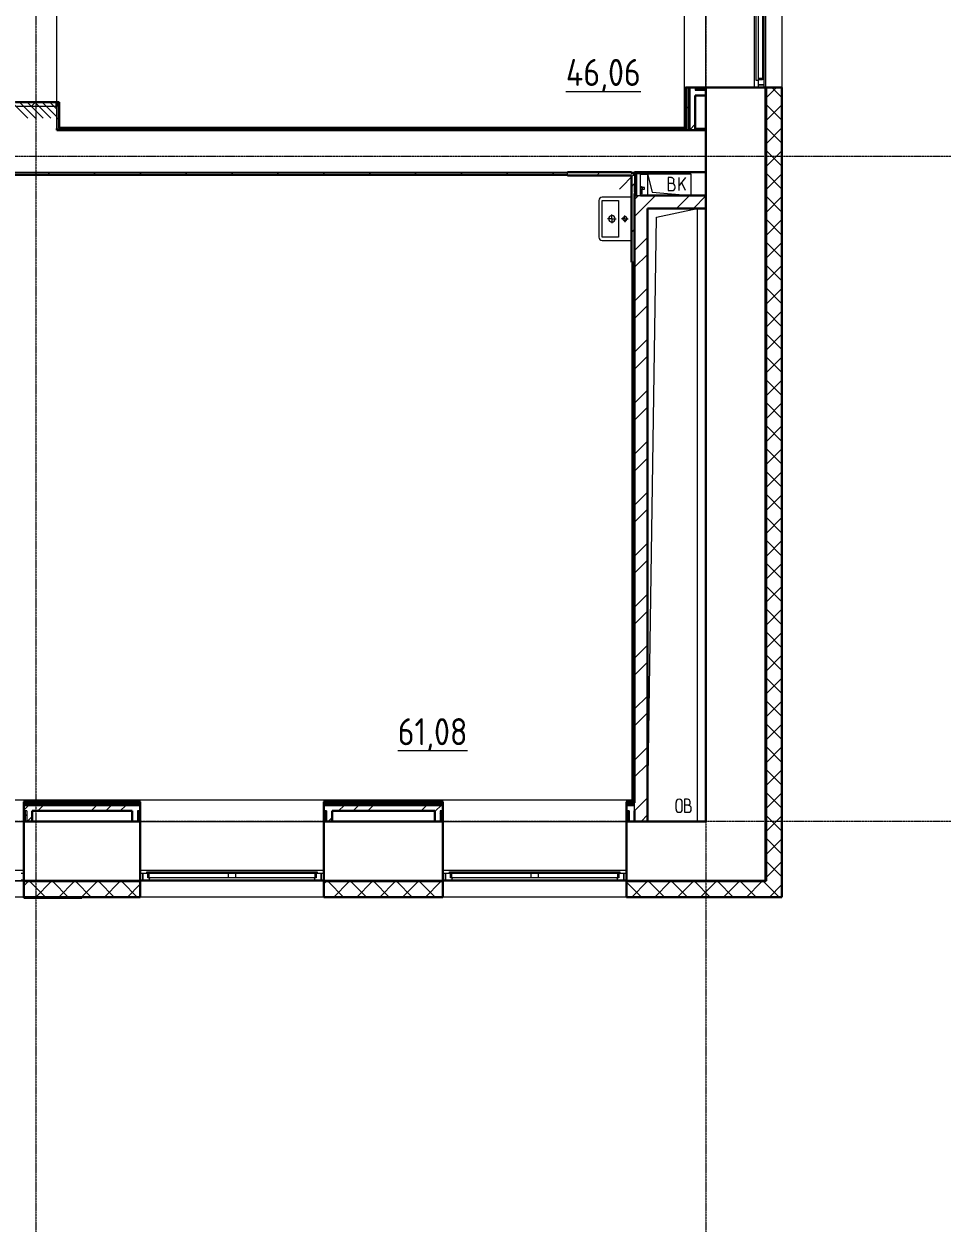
# Model space of a CAD drawing. Header units: millimetres. Extents: x -215207 to 92095, y -30385 to 123050.
# Drawn here: x -145645 to -137068, y -19283 to -8182 of the extents above; entities that cross this region are included whole.
import ezdxf

# ---------------------------------------------------------------- set-up
doc = ezdxf.new("R2010")
doc.units = ezdxf.units.MM
doc.linetypes.add('ADSK_Линия сетки', pattern=[25, 20, -2.5, 0, -2.5])
doc.linetypes.add('ADSK_Штриховая_ш2 п1_5', pattern=[4.5, 3, -1.5])
for name, color, linetype, lineweight in [('_ Окна', 7, 'Continuous', 9), ('Двери', 7, 'Continuous', 9), ('Марки помещений', 7, 'Continuous', 20), ('Оборудование', 7, 'Continuous', 20), ('Ограждение', 7, 'Continuous', 9), ('Окна', 7, 'Continuous', 9), ('Оси', 7, 'Continuous', 9), ('Перекрытие', 7, 'Continuous', 20), ('Стены внутренние', 7, 'Continuous', 20), ('Стены наружные', 7, 'Continuous', 20), ('Стены штриховка', 7, 'Continuous', 9), ('Узлы', 7, 'Continuous', 20)]:
    doc.layers.add(name, color=color, linetype=linetype, lineweight=lineweight)
doc.styles.add('GOST Common_3', font='GOST_Common.ttf', dxfattribs={"width": 0.9, "height": 2.5})

# ---------------------------------------------------------------- blocks, each defined once
blk = doc.blocks.new('1 этаж 21082025')
at = {"lineweight": 18}
for p, q in [((60060, -41010), (60102, -41180)), ((60060, -41010), (60460, -41010)), ((60281, -41044), (60251, -41044)), ((60251, -41044), (60251, -41164)), ((60304, -41078), (60304, -41068)), ((60411, -41044), (60351, -41116)), ((60351, -41164), (60351, -41044)), ((60460, -41010), (60460, -41210)), ((60102, -41180), (60460, -41210)), ((60284, -41098), (60251, -41098)), ((60251, -41164), (60287, -41164)), ((60314, -41138), (60314, -41128)), ((60411, -41164), (60375, -41087)), ((60141, -41410), (60518, -41330)), ((60518, -41330), (60518, -47000)), ((60060, -47000), (60141, -41410)), ((60323, -46887), (60323, -46824)), ((60380, -46887), (60380, -46824)), ((60430, -46795), (60400, -46795)), ((60400, -46795), (60400, -46915)), ((60434, -46849), (60400, -46849)), ((60454, -46829), (60454, -46819)), ((60400, -46915), (60437, -46915)), ((60464, -46889), (60464, -46879))]:
    blk.add_line(p, q, dxfattribs=at)
for centre, radius, start, end in [((60281, -41068), 23.3, 0, 90), ((60284, -41078), 20, 270, 0), ((60284, -41128), 30, 0, 90), ((60287, -41138), 26.7, 270, 0), ((60352, -46824), 28.7, 0, 180), ((60430, -46819), 23.3, 0, 90), ((60434, -46829), 20, 270, 0), ((60434, -46879), 30, 0, 90), ((60352, -46887), 28.7, 180, 0), ((60437, -46889), 26.7, 270, 0)]:
    blk.add_arc(centre, radius, start, end, dxfattribs=at)
at = {"layer": '_ Окна', "lineweight": 18}
for p, q in [((61123, -40139), (61082, -40139)), ((61082, -40147), (61082, -40185)), ((61082, -40185), (61140, -40185)), ((61140, -40126), (61123, -40121)), ((61123, -40127), (61123, -40139)), ((61140, -40185), (61140, -40126)), ((55428, -47482), (55390, -47482)), ((55390, -47482), (55390, -47540)), ((55436, -47523), (55436, -47482)), ((56994, -47482), (56994, -47523)), ((57040, -47482), (57002, -47482)), ((57040, -47540), (57040, -47482)), ((58228, -47482), (58190, -47482)), ((58190, -47482), (58190, -47540)), ((58236, -47523), (58236, -47482)), ((59794, -47482), (59794, -47523)), ((59840, -47482), (59802, -47482)), ((59840, -47540), (59840, -47482)), ((55390, -47540), (55449, -47540)), ((55448, -47523), (55436, -47523)), ((55449, -47540), (55454, -47523)), ((56976, -47523), (56981, -47540)), ((56981, -47540), (57040, -47540)), ((56994, -47523), (56982, -47523)), ((58190, -47540), (58249, -47540)), ((58248, -47523), (58236, -47523)), ((58249, -47540), (58254, -47523)), ((59776, -47523), (59781, -47540)), ((59781, -47540), (59840, -47540)), ((59794, -47523), (59782, -47523))]:
    blk.add_line(p, q, dxfattribs=at)
at = {"layer": '_ Окна'}
for p, q in [((61082, -40185), (61082, -40210)), ((61140, -40185), (61082, -40185)), ((61140, -40210), (61140, -40185)), ((54290, -47482), (54265, -47482)), ((55390, -47482), (55365, -47482)), ((55390, -47540), (55390, -47482)), ((57065, -47482), (57040, -47482)), ((57040, -47482), (57040, -47540)), ((58190, -47482), (58165, -47482)), ((58190, -47540), (58190, -47482)), ((59865, -47482), (59840, -47482)), ((59840, -47482), (59840, -47540)), ((54265, -47540), (54290, -47540)), ((55365, -47540), (55390, -47540)), ((57040, -47540), (57065, -47540)), ((58165, -47540), (58190, -47540)), ((59840, -47540), (59865, -47540))]:
    blk.add_line(p, q, dxfattribs=at)
at = {"layer": 'Двери', "linetype": 'ADSK_Штриховая_ш2 п1_5'}
for p, q in [((54595, -40345), (54205, -40345)), ((54595, -40495), (54595, -40345))]:
    blk.add_line(p, q, dxfattribs=at)
at = {"layer": 'Двери', "linetype": 'Continuous', "lineweight": 18}
for p, q in [((54326, -40495), (54205, -40374)), ((54397, -40495), (54247, -40345)), ((54468, -40495), (54318, -40345)), ((54539, -40495), (54389, -40345)), ((54595, -40481), (54459, -40345)), ((54595, -40410), (54530, -40345))]:
    blk.add_line(p, q, dxfattribs=at)
at = {"layer": 'Оборудование'}
for p, q in [((59940, -41010), (59799, -41151)), ((59940, -41029), (59940, -41191)), ((59945, -41029), (59940, -41029)), ((59947, -41018), (59947, -41202)), ((59947, -41038), (59948, -41038)), ((59948, -41038), (59947, -41038)), ((59958, -41017), (59948, -41017)), ((59958, -41011), (59958, -41209)), ((59995, -41010), (59959, -41010)), ((59995, -41210), (59995, -41010)), ((59940, -41114), (59938, -41114)), ((59938, -41114), (59938, -41118)), ((59938, -41178), (59938, -41118)), ((59938, -41178), (59938, -41182)), ((59938, -41182), (59940, -41182)), ((59948, -41182), (59947, -41182)), ((59948, -41182), (59947, -41182)), ((60011, -41134), (59995, -41134)), ((59995, -41153), (60011, -41153)), ((60010, -41130), (60005, -41130)), ((60005, -41130), (60005, -41139)), ((60005, -41148), (60005, -41194)), ((60010, -41139), (60010, -41130)), ((60010, -41194), (60010, -41148)), ((60011, -41153), (60011, -41134)), ((60013, -41137), (60011, -41135)), ((60011, -41152), (60013, -41150)), ((60030, -41137), (60013, -41137)), ((60013, -41150), (60013, -41137)), ((60013, -41150), (60030, -41150)), ((60030, -41150), (60030, -41137)), ((59940, -41191), (59945, -41191)), ((59948, -41203), (59958, -41203)), ((59959, -41210), (59995, -41210)), ((60005, -41194), (60010, -41194))]:
    blk.add_line(p, q, dxfattribs=at)
for points, knots in [([(59947, -41027), (59947, -41028), (59947, -41028), (59947, -41028), (59947, -41028), (59947, -41028), (59947, -41029), (59946, -41029), (59946, -41029), (59946, -41029), (59946, -41029), (59946, -41029), (59945, -41029)], [-1, -1, -1, -1, -0.833333, -0.75, -0.666667, -0.583333, -0.5, -0.416667, -0.333333, -0.25, -0.166667, 0, 0, 0, 0]), ([(59948, -41017), (59948, -41017), (59948, -41017), (59947, -41017), (59947, -41017), (59947, -41017), (59947, -41017), (59947, -41018), (59947, -41018), (59947, -41018), (59947, -41018)], [-1, -1, -1, -1, -0.833333, -0.666667, -0.541667, -0.416667, -0.333333, -0.25, -0.166667, 0, 0, 0, 0]), ([(59959, -41010), (59959, -41010), (59958, -41010), (59958, -41010), (59958, -41010), (59958, -41010), (59958, -41011), (59958, -41011), (59958, -41011), (59958, -41011)], [-1, -1, -1, -1, -0.833333, -0.666667, -0.5, -0.333333, -0.25, -0.166667, 0, 0, 0, 0]), ([(59945, -41191), (59946, -41191), (59946, -41191), (59946, -41191), (59946, -41191), (59946, -41191), (59947, -41191), (59947, -41192), (59947, -41192), (59947, -41192), (59947, -41192), (59947, -41192), (59947, -41193)], [0, 0, 0, 0, 0.166667, 0.25, 0.333333, 0.416667, 0.5, 0.583333, 0.666667, 0.75, 0.833333, 1, 1, 1, 1]), ([(59947, -41202), (59947, -41202), (59947, -41202), (59947, -41202), (59947, -41203), (59947, -41203), (59947, -41203), (59947, -41203), (59948, -41203), (59948, -41203), (59948, -41203)], [0, 0, 0, 0, 0.166667, 0.25, 0.333333, 0.416667, 0.541667, 0.666667, 0.833333, 1, 1, 1, 1]), ([(59958, -41209), (59958, -41209), (59958, -41209), (59958, -41209), (59958, -41210), (59958, -41210), (59958, -41210), (59958, -41210), (59959, -41210), (59959, -41210)], [0, 0, 0, 0, 0.166667, 0.25, 0.333333, 0.5, 0.666667, 0.833333, 1, 1, 1, 1])]:
    blk.add_open_spline(points, degree=3, knots=knots, dxfattribs=at)
at = {"layer": 'Ограждение'}
for p, q in [((60400, -40585), (60400, -32890)), ((60400, -40210), (60400, -38510)), ((60600, -40210), (60600, -38510)), ((61050, -40210), (61050, -38510)), ((60415, -40210), (60400, -40210)), ((54615, -40355), (54620, -40355)), ((54620, -40580), (54620, -40355)), ((54620, -40580), (54615, -40585)), ((60400, -40580), (54620, -40580)), ((60600, -40590), (60500, -40590)), ((51715, -41020), (59320, -41020)), ((59915, -41825), (59915, -46800)), ((49715, -46800), (59920, -46800)), ((52590, -46800), (54290, -46800)), ((54290, -46800), (54290, -46818)), ((55365, -46818), (55365, -46800)), ((55365, -46800), (57065, -46800)), ((57065, -46800), (57065, -46818)), ((58165, -46818), (58165, -46800)), ((58165, -46800), (59865, -46800)), ((59865, -46800), (59865, -46818)), ((52590, -47000), (54290, -47000)), ((55365, -47000), (57065, -47000)), ((58165, -47000), (59865, -47000)), ((52590, -47450), (54290, -47450)), ((55365, -47450), (57065, -47450)), ((58165, -47450), (59865, -47450))]:
    blk.add_line(p, q, dxfattribs=at)
at = {"layer": 'Окна'}
for p, q in [((61140, -40126), (61140, -38594)), ((61065, -40147), (61065, -39375)), ((61082, -39375), (61082, -40147)), ((61123, -39395), (61123, -40127)), ((61082, -40147), (61065, -40147)), ((61123, -40127), (61082, -40127)), ((55428, -47465), (56200, -47465)), ((55428, -47482), (55428, -47465)), ((56200, -47482), (55428, -47482)), ((55448, -47523), (55448, -47482)), ((56180, -47482), (56180, -47523)), ((56200, -47465), (56230, -47465)), ((56200, -47465), (56200, -47482)), ((56230, -47482), (56200, -47482)), ((56230, -47465), (57002, -47465)), ((56230, -47482), (56230, -47465)), ((57002, -47482), (56230, -47482)), ((56250, -47523), (56250, -47482)), ((56982, -47482), (56982, -47523)), ((57002, -47465), (57002, -47482)), ((58228, -47465), (59000, -47465)), ((58228, -47482), (58228, -47465)), ((59000, -47482), (58228, -47482)), ((58248, -47523), (58248, -47482)), ((58980, -47482), (58980, -47523)), ((59000, -47465), (59030, -47465)), ((59000, -47465), (59000, -47482)), ((59030, -47482), (59000, -47482)), ((59030, -47465), (59802, -47465)), ((59030, -47482), (59030, -47465)), ((59802, -47482), (59030, -47482)), ((59050, -47523), (59050, -47482)), ((59782, -47482), (59782, -47523)), ((59802, -47465), (59802, -47482)), ((56180, -47523), (55448, -47523)), ((55449, -47540), (56981, -47540)), ((56250, -47523), (56180, -47523)), ((56982, -47523), (56250, -47523)), ((58980, -47523), (58248, -47523)), ((58249, -47540), (59781, -47540)), ((59050, -47523), (58980, -47523)), ((59782, -47523), (59050, -47523))]:
    blk.add_line(p, q, dxfattribs=at)
at = {"layer": 'Оси', "linetype": 'ADSK_Линия сетки'}
for p, q in [((54400, -29900), (54400, -60626)), ((60600, -29900), (60600, -60626)), ((62867, -40850), (-14072, -40850)), ((62867, -47000), (-14072, -47000))]:
    blk.add_line(p, q, dxfattribs=at)
at = {"layer": 'Перекрытие', "color": 49, "true_color": 0x464646}
for p, q in [((60060, -41010), (60460, -41010)), ((60460, -41010), (60460, -41210))]:
    blk.add_line(p, q, dxfattribs=at)
at = {"layer": 'Стены внутренние'}
for p, q in [((61150, -38510), (61150, -40210)), ((61302, -38510), (61302, -40210)), ((54595, -40345), (54595, -38845)), ((54590, -40385), (54210, -40385)), ((54595, -40590), (54595, -40385)), ((53785, -40995), (59320, -40995)), ((59910, -40995), (59940, -40995)), ((54290, -47550), (52590, -47550)), ((57065, -47550), (55365, -47550)), ((59865, -47550), (58165, -47550)), ((54290, -47702), (52590, -47702)), ((57065, -47702), (55365, -47702)), ((59865, -47702), (58165, -47702))]:
    blk.add_line(p, q, dxfattribs=at)
at = {"layer": 'Стены внутренние', "lineweight": 30}
for p, q in [((61150, -40210), (60600, -40210)), ((60600, -40285), (60600, -41210)), ((61150, -47550), (61150, -40210)), ((61302, -40210), (61160, -40210)), ((61302, -47702), (61302, -40210)), ((54595, -40385), (54590, -40385)), ((54595, -40605), (54595, -40590)), ((60600, -40605), (60500, -40605)), ((59320, -40995), (59910, -40995)), ((60060, -40995), (60600, -40995)), ((60600, -41330), (60600, -47000)), ((54290, -47000), (54290, -47550)), ((55290, -47000), (54365, -47000)), ((55365, -47550), (55365, -47000)), ((57065, -47000), (57065, -47550)), ((58090, -47000), (57140, -47000)), ((58165, -47550), (58165, -47000)), ((59865, -47000), (59865, -47550)), ((60600, -47000), (60060, -47000)), ((54290, -47550), (55365, -47550)), ((54290, -47560), (54290, -47702)), ((55365, -47702), (55365, -47560)), ((57065, -47550), (58165, -47550)), ((57065, -47560), (57065, -47702)), ((58165, -47702), (58165, -47560)), ((59865, -47550), (61150, -47550)), ((59865, -47560), (59865, -47702)), ((54290, -47702), (55365, -47702)), ((57065, -47702), (58165, -47702)), ((59865, -47702), (61302, -47702))]:
    blk.add_line(p, q, dxfattribs=at)
at = {"layer": 'Стены внутренние', "linetype": 'Continuous', "lineweight": 9}
for p, q in [((61160, -40302), (61250, -40212)), ((61300, -40299), (61211, -40210)), ((61302, -40272), (61300, -40269)), ((61300, -40511), (61160, -40371)), ((61160, -40514), (61300, -40374)), ((61300, -40375), (61302, -40375)), ((61300, -40723), (61160, -40583)), ((61160, -40727), (61300, -40587)), ((61300, -40679), (61302, -40679)), ((61300, -40935), (61160, -40795)), ((61160, -40939), (61300, -40799)), ((61300, -41147), (61160, -41007)), ((61160, -41151), (61300, -41011)), ((61300, -41086), (61302, -41086)), ((61300, -41360), (61160, -41220)), ((61160, -41363), (61300, -41223)), ((61300, -41572), (61160, -41432)), ((61160, -41575), (61300, -41435)), ((61300, -41492), (61302, -41492)), ((61300, -41784), (61160, -41644)), ((61160, -41787), (61300, -41647)), ((61300, -41797), (61302, -41797)), ((61300, -41996), (61160, -41856)), ((61160, -41999), (61300, -41859)), ((61302, -41886), (61300, -41889)), ((61302, -41898), (61300, -41895)), ((61300, -42208), (61160, -42068)), ((61160, -42212), (61300, -42072)), ((61300, -42420), (61160, -42280)), ((61160, -42424), (61300, -42284)), ((61300, -42203), (61302, -42203)), ((61300, -42632), (61160, -42492)), ((61160, -42636), (61300, -42496)), ((61300, -42610), (61302, -42610)), ((61300, -42845), (61160, -42705)), ((61160, -42848), (61300, -42708)), ((61300, -43057), (61160, -42917)), ((61160, -43060), (61300, -42920)), ((61300, -42915), (61302, -42915)), ((61300, -43269), (61160, -43129)), ((61160, -43272), (61300, -43132)), ((61300, -43481), (61160, -43341)), ((61160, -43484), (61300, -43344)), ((61300, -43321), (61302, -43321)), ((61300, -43693), (61160, -43553)), ((61160, -43696), (61300, -43556)), ((61300, -43727), (61302, -43727)), ((61300, -43905), (61160, -43765)), ((61160, -43909), (61300, -43769)), ((61300, -44117), (61160, -43977)), ((61160, -44121), (61300, -43981)), ((61300, -44032), (61302, -44032)), ((61300, -44329), (61160, -44189)), ((61160, -44333), (61300, -44193)), ((61300, -44542), (61160, -44402)), ((61160, -44545), (61300, -44405)), ((61300, -44439), (61302, -44439)), ((61300, -44754), (61160, -44614)), ((61160, -44757), (61300, -44617)), ((61300, -44966), (61160, -44826)), ((61160, -44969), (61300, -44829)), ((61300, -44845), (61302, -44845)), ((61302, -44934), (61300, -44937)), ((61302, -44946), (61300, -44943)), ((61300, -45178), (61160, -45038)), ((61160, -45181), (61300, -45041)), ((61300, -45150), (61302, -45150)), ((61300, -45390), (61160, -45250)), ((61160, -45394), (61300, -45254)), ((61300, -45602), (61160, -45462)), ((61160, -45606), (61300, -45466)), ((61302, -45543), (61300, -45547)), ((61302, -45556), (61300, -45552)), ((61300, -45556), (61302, -45556)), ((61300, -45814), (61160, -45674)), ((61160, -45818), (61300, -45678)), ((61300, -46027), (61160, -45887)), ((61160, -46030), (61300, -45890)), ((61300, -45963), (61302, -45963)), ((61300, -46239), (61160, -46099)), ((61160, -46242), (61300, -46102)), ((61300, -46267), (61302, -46267)), ((61300, -46451), (61160, -46311)), ((61160, -46454), (61300, -46314)), ((61302, -46356), (61300, -46360)), ((61300, -46663), (61160, -46523)), ((61160, -46666), (61300, -46526)), ((61300, -46875), (61160, -46735)), ((61300, -46674), (61302, -46674)), ((61160, -46878), (61300, -46738)), ((61300, -47087), (61160, -46947)), ((61160, -47091), (61300, -46951)), ((61300, -47299), (61160, -47159)), ((61160, -47303), (61300, -47163)), ((61300, -47080), (61302, -47080)), ((61300, -47511), (61160, -47371)), ((61160, -47515), (61300, -47375)), ((61300, -47385), (61302, -47385)), ((54290, -47597), (54327, -47560)), ((54488, -47700), (54348, -47560)), ((54399, -47700), (54539, -47560)), ((54700, -47700), (54560, -47560)), ((54611, -47700), (54751, -47560)), ((54912, -47700), (54772, -47560)), ((54823, -47700), (54963, -47560)), ((55125, -47700), (54985, -47560)), ((55035, -47700), (55175, -47560)), ((55337, -47700), (55197, -47560)), ((55247, -47700), (55365, -47582)), ((57065, -47579), (57084, -47560)), ((57246, -47700), (57106, -47560)), ((57156, -47700), (57296, -47560)), ((57458, -47700), (57318, -47560)), ((57369, -47700), (57509, -47560)), ((57670, -47700), (57530, -47560)), ((57581, -47700), (57721, -47560)), ((57882, -47700), (57742, -47560)), ((57793, -47700), (57933, -47560)), ((58094, -47700), (57954, -47560)), ((58005, -47700), (58145, -47560)), ((60004, -47700), (59865, -47561)), ((59914, -47700), (60054, -47560)), ((60216, -47700), (60076, -47560)), ((60126, -47700), (60266, -47560)), ((60428, -47700), (60288, -47560)), ((60338, -47700), (60478, -47560)), ((60640, -47700), (60500, -47560)), ((60551, -47700), (60691, -47560)), ((60852, -47700), (60712, -47560)), ((60763, -47700), (60903, -47560)), ((61064, -47700), (60924, -47560)), ((60975, -47700), (61115, -47560)), ((61276, -47700), (61136, -47560)), ((61187, -47700), (61300, -47587)), ((54308, -47701), (54307, -47702)), ((54329, -47702), (54328, -47700)), ((54916, -47702), (54914, -47700)), ((57124, -47700), (57123, -47702)), ((57945, -47700), (57944, -47702)), ((58163, -47690), (58165, -47690)), ((59940, -47700), (59938, -47702)), ((60195, -47702), (60194, -47700)), ((60761, -47700), (60760, -47702)), ((60781, -47702), (60780, -47700)), ((60995, -47700), (60994, -47702))]:
    blk.add_line(p, q, dxfattribs=at)
at = {"layer": 'Стены наружные', "lineweight": 30}
for p, q in [((60600, -40210), (60415, -40210)), ((60415, -40210), (60415, -40585)), ((60500, -40605), (60500, -40285)), ((60500, -40285), (60600, -40285)), ((60600, -40285), (60600, -40210)), ((61160, -40210), (61150, -40210)), ((54590, -40345), (54210, -40345)), ((54590, -40385), (54590, -40345)), ((54595, -40345), (54595, -40385)), ((54615, -40345), (54595, -40345)), ((54615, -40585), (54615, -40345)), ((54595, -40605), (60500, -40605)), ((60420, -40590), (54610, -40590)), ((60415, -40585), (54615, -40585)), ((60420, -40585), (60420, -40590)), ((51705, -41015), (59320, -41015)), ((59320, -41015), (59320, -41025)), ((59320, -41025), (59910, -41025)), ((59910, -41025), (59910, -41825)), ((60060, -40995), (59940, -40995)), ((59940, -41029), (59940, -40995)), ((59940, -41010), (59958, -41010)), ((59995, -41010), (60060, -41010)), ((60060, -41010), (60060, -40995)), ((59940, -46828), (59940, -41191)), ((59958, -41210), (59940, -41210)), ((60600, -41210), (59995, -41210)), ((60600, -41330), (60600, -41210)), ((60060, -47000), (60060, -41330)), ((60060, -41330), (60600, -41330)), ((59910, -41825), (59920, -41825)), ((59920, -41825), (59920, -46818)), ((59925, -41825), (59925, -46823)), ((54290, -46818), (54290, -47000)), ((55365, -46818), (54290, -46818)), ((55365, -47000), (55365, -46818)), ((57065, -46818), (57065, -47000)), ((58165, -46818), (57065, -46818)), ((58165, -47000), (58165, -46818)), ((59865, -46818), (59865, -47000)), ((59920, -46818), (59865, -46818)), ((59925, -46823), (59920, -46823)), ((54365, -46903), (55290, -46903)), ((54365, -47000), (54365, -46903)), ((55290, -46903), (55290, -47000)), ((57140, -46903), (58090, -46903)), ((57140, -47000), (57140, -46903)), ((58090, -46903), (58090, -47000)), ((59940, -46903), (59940, -47000)), ((54290, -47000), (54365, -47000)), ((55290, -47000), (55365, -47000)), ((57065, -47000), (57140, -47000)), ((58090, -47000), (58165, -47000)), ((59865, -47000), (60060, -47000)), ((55365, -47550), (54290, -47550)), ((54290, -47550), (54290, -47560)), ((55365, -47560), (55365, -47550)), ((58165, -47550), (57065, -47550)), ((57065, -47550), (57065, -47560)), ((58165, -47560), (58165, -47550)), ((61150, -47550), (59865, -47550)), ((59865, -47550), (59865, -47560)), ((54825, -47702), (54290, -47702)), ((54290, -47702), (54290, -47707)), ((54290, -47707), (54825, -47707)), ((54825, -47707), (54825, -47702))]:
    blk.add_line(p, q, dxfattribs=at)
at = {"layer": 'Стены наружные', "linetype": 'Continuous', "lineweight": 9}
for p, q in [((60415, -40270), (60420, -40265)), ((60591, -40235), (60600, -40226)), ((61160, -40260), (61150, -40260)), ((54357, -40385), (54397, -40345)), ((54610, -40347), (54612, -40345)), ((60415, -40340), (60420, -40335)), ((60415, -40411), (60420, -40406)), ((60425, -40401), (60438, -40388)), ((60438, -40388), (60450, -40376)), ((61160, -40360), (61150, -40360)), ((54595, -40503), (54610, -40488)), ((54610, -40418), (54615, -40413)), ((54610, -40488), (54615, -40483)), ((60415, -40482), (60420, -40477)), ((61160, -40460), (61150, -40460)), ((54610, -40559), (54615, -40554)), ((54650, -40590), (54655, -40585)), ((54721, -40590), (54726, -40585)), ((54791, -40590), (54796, -40585)), ((54862, -40590), (54867, -40585)), ((54918, -40605), (54933, -40590)), ((54933, -40590), (54938, -40585)), ((55003, -40590), (55008, -40585)), ((55074, -40590), (55079, -40585)), ((55145, -40590), (55150, -40585)), ((55215, -40590), (55220, -40585)), ((55286, -40590), (55291, -40585)), ((55342, -40605), (55357, -40590)), ((55357, -40590), (55362, -40585)), ((55428, -40590), (55433, -40585)), ((55498, -40590), (55503, -40585)), ((55569, -40590), (55574, -40585)), ((55640, -40590), (55645, -40585)), ((55710, -40590), (55715, -40585)), ((55766, -40605), (55781, -40590)), ((55781, -40590), (55786, -40585)), ((55852, -40590), (55857, -40585)), ((55923, -40590), (55928, -40585)), ((55993, -40590), (55998, -40585)), ((56064, -40590), (56069, -40585)), ((56135, -40590), (56140, -40585)), ((56190, -40605), (56205, -40590)), ((56205, -40590), (56210, -40585)), ((56276, -40590), (56281, -40585)), ((56347, -40590), (56352, -40585)), ((56418, -40590), (56423, -40585)), ((56488, -40590), (56493, -40585)), ((56559, -40590), (56564, -40585)), ((56615, -40605), (56630, -40590)), ((56630, -40590), (56635, -40585)), ((56700, -40590), (56705, -40585)), ((56771, -40590), (56776, -40585)), ((56842, -40590), (56847, -40585)), ((56913, -40590), (56918, -40585)), ((56983, -40590), (56988, -40585)), ((57039, -40605), (57054, -40590)), ((57054, -40590), (57059, -40585)), ((57125, -40590), (57130, -40585)), ((57195, -40590), (57200, -40585)), ((57266, -40590), (57271, -40585)), ((57337, -40590), (57342, -40585)), ((57408, -40590), (57413, -40585)), ((57463, -40605), (57478, -40590)), ((57478, -40590), (57483, -40585)), ((57549, -40590), (57554, -40585)), ((57620, -40590), (57625, -40585)), ((57690, -40590), (57695, -40585)), ((57761, -40590), (57766, -40585)), ((57832, -40590), (57837, -40585)), ((57888, -40605), (57903, -40590)), ((57903, -40590), (57908, -40585)), ((57973, -40590), (57978, -40585)), ((58044, -40590), (58049, -40585)), ((58115, -40590), (58120, -40585)), ((58185, -40590), (58190, -40585)), ((58256, -40590), (58261, -40585)), ((58312, -40605), (58327, -40590)), ((58327, -40590), (58332, -40585)), ((58397, -40590), (58402, -40585)), ((58468, -40590), (58473, -40585)), ((58539, -40590), (58544, -40585)), ((58610, -40590), (58615, -40585)), ((58680, -40590), (58685, -40585)), ((58736, -40605), (58751, -40590)), ((58751, -40590), (58756, -40585)), ((58822, -40590), (58827, -40585)), ((58892, -40590), (58897, -40585)), ((58963, -40590), (58968, -40585)), ((59034, -40590), (59039, -40585)), ((59105, -40590), (59110, -40585)), ((59160, -40605), (59175, -40590)), ((59175, -40590), (59180, -40585)), ((59246, -40590), (59251, -40585)), ((59317, -40590), (59322, -40585)), ((59387, -40590), (59392, -40585)), ((59458, -40590), (59463, -40585)), ((59529, -40590), (59534, -40585)), ((59585, -40605), (59600, -40590)), ((59600, -40590), (59605, -40585)), ((59670, -40590), (59675, -40585)), ((59741, -40590), (59746, -40585)), ((59812, -40590), (59817, -40585)), ((59882, -40590), (59887, -40585)), ((59953, -40590), (59958, -40585)), ((60009, -40605), (60024, -40590)), ((60024, -40590), (60029, -40585)), ((60095, -40590), (60100, -40585)), ((60165, -40590), (60170, -40585)), ((60236, -40590), (60241, -40585)), ((60307, -40590), (60312, -40585)), ((60377, -40590), (60382, -40585)), ((60415, -40552), (60420, -40547)), ((60433, -40605), (60438, -40601)), ((60438, -40601), (60450, -40588)), ((60450, -40601), (60500, -40551)), ((61160, -40560), (61150, -40560)), ((61160, -40660), (61150, -40660)), ((61160, -40760), (61150, -40760)), ((61160, -40860), (61150, -40860)), ((61160, -40960), (61150, -40960)), ((54296, -41015), (54301, -41010)), ((54366, -41015), (54371, -41010)), ((54437, -41015), (54442, -41010)), ((54508, -41015), (54513, -41010)), ((54513, -41010), (54528, -40995)), ((54578, -41015), (54583, -41010)), ((54649, -41015), (54654, -41010)), ((54720, -41015), (54725, -41010)), ((54790, -41015), (54795, -41010)), ((54861, -41015), (54866, -41010)), ((54932, -41015), (54937, -41010)), ((54937, -41010), (54952, -40995)), ((55003, -41015), (55008, -41010)), ((55073, -41015), (55078, -41010)), ((55144, -41015), (55149, -41010)), ((55215, -41015), (55220, -41010)), ((55285, -41015), (55290, -41010)), ((55356, -41015), (55361, -41010)), ((55361, -41010), (55376, -40995)), ((55427, -41015), (55432, -41010)), ((55498, -41015), (55503, -41010)), ((55568, -41015), (55573, -41010)), ((55639, -41015), (55644, -41010)), ((55710, -41015), (55715, -41010)), ((55780, -41015), (55785, -41010)), ((55785, -41010), (55800, -40995)), ((55851, -41015), (55856, -41010)), ((55922, -41015), (55927, -41010)), ((55993, -41015), (55998, -41010)), ((56063, -41015), (56068, -41010)), ((56134, -41015), (56139, -41010)), ((56205, -41015), (56210, -41010)), ((56210, -41010), (56225, -40995)), ((56275, -41015), (56280, -41010)), ((56346, -41015), (56351, -41010)), ((56417, -41015), (56422, -41010)), ((56488, -41015), (56493, -41010)), ((56558, -41015), (56563, -41010)), ((56629, -41015), (56634, -41010)), ((56634, -41010), (56649, -40995)), ((56700, -41015), (56705, -41010)), ((56770, -41015), (56775, -41010)), ((56841, -41015), (56846, -41010)), ((56912, -41015), (56917, -41010)), ((56983, -41015), (56988, -41010)), ((57053, -41015), (57058, -41010)), ((57058, -41010), (57073, -40995)), ((57124, -41015), (57129, -41010)), ((57195, -41015), (57200, -41010)), ((57265, -41015), (57270, -41010)), ((57336, -41015), (57341, -41010)), ((57407, -41015), (57412, -41010)), ((57478, -41015), (57483, -41010)), ((57483, -41010), (57498, -40995)), ((57548, -41015), (57553, -41010)), ((57619, -41015), (57624, -41010)), ((57690, -41015), (57695, -41010)), ((57760, -41015), (57765, -41010)), ((57831, -41015), (57836, -41010)), ((57902, -41015), (57907, -41010)), ((57907, -41010), (57922, -40995)), ((57972, -41015), (57977, -41010)), ((58043, -41015), (58048, -41010)), ((58114, -41015), (58119, -41010)), ((58185, -41015), (58190, -41010)), ((58255, -41015), (58260, -41010)), ((58326, -41015), (58331, -41010)), ((58331, -41010), (58346, -40995)), ((58397, -41015), (58402, -41010)), ((58467, -41015), (58472, -41010)), ((58538, -41015), (58543, -41010)), ((58609, -41015), (58614, -41010)), ((58680, -41015), (58685, -41010)), ((58750, -41015), (58755, -41010)), ((58755, -41010), (58770, -40995)), ((58821, -41015), (58826, -41010)), ((58892, -41015), (58897, -41010)), ((58962, -41015), (58967, -41010)), ((59033, -41015), (59038, -41010)), ((59104, -41015), (59109, -41010)), ((59175, -41015), (59180, -41010)), ((59180, -41010), (59195, -40995)), ((59245, -41015), (59250, -41010)), ((59316, -41015), (59320, -41011)), ((59589, -41025), (59619, -40995)), ((61160, -41060), (61150, -41060)), ((59910, -41128), (59940, -41098)), ((61160, -41160), (61150, -41160)), ((59940, -41246), (59976, -41210)), ((59940, -41403), (60060, -41283)), ((60060, -41283), (60133, -41210)), ((60327, -41330), (60447, -41210)), ((60484, -41330), (60600, -41214)), ((61160, -41260), (61150, -41260)), ((61160, -41360), (61150, -41360)), ((61160, -41460), (61150, -41460)), ((59910, -41552), (59940, -41522)), ((59940, -41717), (60060, -41597)), ((61160, -41560), (61150, -41560)), ((61160, -41660), (61150, -41660)), ((59920, -41825), (59920, -41825)), ((59936, -46823), (59936, -41825)), ((59940, -41874), (60060, -41754)), ((61160, -41760), (61150, -41760)), ((59920, -41896), (59925, -41891)), ((59920, -41967), (59925, -41962)), ((61160, -41860), (61150, -41860)), ((61160, -41960), (61150, -41960)), ((59920, -42037), (59925, -42032)), ((59940, -42188), (60060, -42068)), ((61160, -42060), (61150, -42060)), ((59920, -42108), (59925, -42103)), ((59920, -42179), (59925, -42174)), ((61160, -42160), (61150, -42160)), ((59920, -42249), (59925, -42244)), ((59940, -42346), (60060, -42226)), ((61160, -42260), (61150, -42260)), ((59920, -42320), (59925, -42315)), ((59920, -42391), (59925, -42386)), ((61160, -42360), (61150, -42360)), ((59920, -42462), (59925, -42457)), ((61160, -42460), (61150, -42460)), ((59920, -42532), (59925, -42527)), ((59920, -42603), (59925, -42598)), ((59940, -42660), (60060, -42540)), ((61160, -42560), (61150, -42560)), ((59920, -42674), (59925, -42669)), ((59920, -42744), (59925, -42739)), ((59940, -42817), (60060, -42697)), ((61160, -42660), (61150, -42660)), ((59920, -42815), (59925, -42810)), ((61160, -42760), (61150, -42760)), ((59920, -42886), (59925, -42881)), ((59920, -42957), (59925, -42952)), ((61160, -42860), (61150, -42860)), ((61160, -42960), (61150, -42960)), ((59920, -43027), (59925, -43022)), ((59940, -43131), (60060, -43011)), ((61160, -43060), (61150, -43060)), ((59920, -43098), (59925, -43093)), ((59920, -43169), (59925, -43164)), ((59940, -43289), (60060, -43169)), ((61160, -43160), (61150, -43160)), ((59920, -43239), (59925, -43234)), ((61160, -43260), (61150, -43260)), ((59920, -43310), (59925, -43305)), ((59920, -43381), (59925, -43376)), ((61160, -43360), (61150, -43360)), ((59920, -43452), (59925, -43447)), ((59920, -43522), (59925, -43517)), ((59940, -43603), (60060, -43483)), ((61160, -43460), (61150, -43460)), ((59920, -43593), (59925, -43588)), ((61160, -43560), (61150, -43560)), ((59920, -43664), (59925, -43659)), ((59920, -43734), (59925, -43729)), ((59940, -43760), (60060, -43640)), ((61160, -43660), (61150, -43660)), ((59920, -43805), (59925, -43800)), ((61160, -43760), (61150, -43760)), ((59920, -43876), (59925, -43871)), ((59920, -43947), (59925, -43942)), ((59940, -44074), (60060, -43954)), ((61160, -43860), (61150, -43860)), ((61160, -43960), (61150, -43960)), ((59920, -44017), (59925, -44012)), ((61160, -44060), (61150, -44060)), ((59920, -44088), (59925, -44083)), ((59920, -44159), (59925, -44154)), ((59940, -44231), (60060, -44111)), ((61160, -44160), (61150, -44160)), ((59920, -44229), (59925, -44224)), ((59920, -44300), (59925, -44295)), ((61160, -44260), (61150, -44260)), ((59920, -44371), (59925, -44366)), ((61160, -44360), (61150, -44360)), ((59920, -44441), (59925, -44436)), ((59920, -44512), (59925, -44507)), ((59940, -44546), (60060, -44426)), ((61160, -44460), (61150, -44460)), ((59920, -44583), (59925, -44578)), ((59940, -44703), (60060, -44583)), ((61160, -44560), (61150, -44560)), ((59920, -44654), (59925, -44649)), ((59920, -44724), (59925, -44719)), ((61160, -44660), (61150, -44660)), ((59920, -44795), (59925, -44790)), ((61160, -44760), (61150, -44760)), ((59920, -44866), (59925, -44861)), ((59920, -44936), (59925, -44931)), ((59940, -45017), (60060, -44897)), ((61160, -44860), (61150, -44860)), ((61160, -44960), (61150, -44960)), ((59920, -45007), (59925, -45002)), ((59940, -45174), (60060, -45054)), ((61160, -45060), (61150, -45060)), ((59920, -45078), (59925, -45073)), ((59920, -45149), (59925, -45144)), ((61160, -45160), (61150, -45160)), ((59920, -45219), (59925, -45214)), ((59920, -45290), (59925, -45285)), ((61160, -45260), (61150, -45260)), ((59920, -45361), (59925, -45356)), ((59940, -45489), (60060, -45369)), ((61160, -45360), (61150, -45360)), ((59920, -45431), (59925, -45426)), ((59920, -45502), (59925, -45497)), ((61160, -45460), (61150, -45460)), ((59920, -45573), (59925, -45568)), ((59940, -45646), (60060, -45526)), ((61160, -45560), (61150, -45560)), ((59920, -45644), (59925, -45639)), ((59920, -45714), (59925, -45709)), ((61160, -45660), (61150, -45660)), ((59920, -45785), (59925, -45780)), ((59940, -45960), (60060, -45840)), ((61160, -45760), (61150, -45760)), ((59920, -45856), (59925, -45851)), ((59920, -45926), (59925, -45921)), ((61160, -45860), (61150, -45860)), ((61160, -45960), (61150, -45960)), ((59920, -45997), (59925, -45992)), ((59920, -46068), (59925, -46063)), ((59940, -46117), (60060, -45997)), ((61160, -46060), (61150, -46060)), ((59920, -46139), (59925, -46134)), ((61160, -46160), (61150, -46160)), ((59920, -46209), (59925, -46204)), ((59920, -46280), (59925, -46275)), ((61160, -46260), (61150, -46260)), ((59920, -46351), (59925, -46346)), ((59940, -46432), (60060, -46312)), ((61160, -46360), (61150, -46360)), ((59920, -46421), (59925, -46416)), ((59920, -46492), (59925, -46487)), ((59940, -46589), (60060, -46469)), ((61160, -46460), (61150, -46460)), ((59920, -46563), (59925, -46558)), ((61160, -46560), (61150, -46560)), ((59920, -46634), (59925, -46629)), ((59920, -46704), (59925, -46699)), ((61160, -46660), (61150, -46660)), ((54290, -46819), (54291, -46818)), ((54356, -46823), (54361, -46818)), ((54397, -46853), (54410, -46841)), ((54410, -46841), (54422, -46828)), ((54427, -46823), (54432, -46818)), ((54498, -46823), (54503, -46818)), ((54569, -46823), (54574, -46818)), ((54609, -46853), (54622, -46841)), ((54622, -46841), (54634, -46828)), ((54634, -46828), (54639, -46823)), ((54639, -46823), (54644, -46818)), ((54710, -46823), (54715, -46818)), ((54781, -46823), (54786, -46818)), ((54821, -46853), (54834, -46841)), ((54834, -46841), (54846, -46828)), ((54851, -46823), (54856, -46818)), ((54922, -46823), (54927, -46818)), ((54993, -46823), (54998, -46818)), ((55034, -46853), (55046, -46841)), ((55046, -46841), (55059, -46828)), ((55059, -46828), (55064, -46823)), ((55064, -46823), (55069, -46818)), ((55134, -46823), (55139, -46818)), ((55205, -46823), (55210, -46818)), ((55246, -46853), (55258, -46841)), ((55258, -46841), (55271, -46828)), ((55276, -46823), (55281, -46818)), ((55346, -46823), (55351, -46818)), ((57114, -46823), (57119, -46818)), ((57155, -46853), (57167, -46841)), ((57167, -46841), (57180, -46828)), ((57180, -46828), (57185, -46823)), ((57185, -46823), (57190, -46818)), ((57256, -46823), (57261, -46818)), ((57326, -46823), (57331, -46818)), ((57367, -46853), (57379, -46841)), ((57379, -46841), (57392, -46828)), ((57397, -46823), (57402, -46818)), ((57468, -46823), (57473, -46818)), ((57538, -46823), (57543, -46818)), ((57579, -46853), (57592, -46841)), ((57592, -46841), (57604, -46828)), ((57604, -46828), (57609, -46823)), ((57609, -46823), (57614, -46818)), ((57680, -46823), (57685, -46818)), ((57751, -46823), (57756, -46818)), ((57791, -46853), (57804, -46841)), ((57804, -46841), (57816, -46828)), ((57821, -46823), (57826, -46818)), ((57892, -46823), (57897, -46818)), ((57963, -46823), (57968, -46818)), ((58003, -46853), (58016, -46841)), ((58016, -46841), (58028, -46828)), ((58028, -46828), (58033, -46823)), ((58033, -46823), (58038, -46818)), ((58104, -46823), (58109, -46818)), ((59872, -46823), (59877, -46818)), ((59913, -46853), (59925, -46841)), ((59920, -46775), (59925, -46770)), ((59925, -46841), (59938, -46828)), ((59940, -46903), (60060, -46783)), ((61160, -46760), (61150, -46760)), ((54290, -46896), (54332, -46853)), ((54290, -46960), (54302, -46948)), ((54302, -46948), (54315, -46935)), ((54320, -47000), (54365, -46955)), ((54417, -46903), (54467, -46853)), ((54911, -46903), (54961, -46853)), ((55046, -46903), (55096, -46853)), ((55181, -46903), (55231, -46853)), ((55340, -46971), (55353, -46958)), ((55353, -46958), (55365, -46946)), ((57065, -46943), (57078, -46930)), ((57078, -46930), (57090, -46918)), ((57201, -46903), (57251, -46853)), ((57336, -46903), (57386, -46853)), ((57471, -46903), (57521, -46853)), ((57964, -46903), (58014, -46853)), ((58090, -46912), (58099, -46903)), ((58099, -46903), (58149, -46853)), ((58140, -46929), (58153, -46916)), ((58153, -46916), (58165, -46904)), ((60000, -47000), (60060, -46940)), ((61160, -46860), (61150, -46860)), ((57104, -47000), (57140, -46964)), ((58137, -47000), (58140, -46997)), ((61160, -46960), (61150, -46960)), ((61160, -47060), (61150, -47060)), ((61160, -47160), (61150, -47160)), ((61160, -47260), (61150, -47260)), ((61160, -47360), (61150, -47360)), ((61160, -47460), (61150, -47460)), ((54307, -47702), (54304, -47707)), ((54332, -47707), (54329, -47702))]:
    blk.add_line(p, q, dxfattribs=at)
at = {"layer": 'Стены наружные'}
for p, q in [((60585, -40598), (60585, -40590)), ((60585, -40598), (60600, -40598)), ((60060, -41010), (60060, -41210)), ((52590, -47550), (54290, -47550)), ((55365, -47550), (57065, -47550)), ((58165, -47550), (59865, -47550))]:
    blk.add_line(p, q, dxfattribs=at)
at = {"layer": 'Стены штриховка'}
for p, q in [((60420, -40210), (60420, -40585)), ((60425, -40605), (60425, -40210)), ((60438, -40210), (60438, -40605)), ((60450, -40210), (60450, -40605)), ((60500, -40210), (60500, -40235)), ((60500, -40222), (60600, -40222)), ((60500, -40235), (60600, -40235)), ((61160, -40210), (61160, -47550)), ((61226, -40210), (61226, -40212)), ((61300, -40212), (61226, -40212)), ((61300, -47702), (61300, -40212)), ((54610, -40590), (54610, -40345)), ((51705, -41010), (59320, -41010)), ((59320, -41015), (59320, -40995)), ((59910, -40995), (59910, -41010)), ((59940, -41010), (59910, -41010)), ((59940, -41825), (59920, -41825)), ((55365, -46823), (54290, -46823)), ((54290, -46828), (55365, -46828)), ((54290, -46841), (55365, -46841)), ((58165, -46823), (57065, -46823)), ((57065, -46828), (58165, -46828)), ((57065, -46841), (58165, -46841)), ((59920, -46823), (59865, -46823)), ((59865, -46828), (59940, -46828)), ((59865, -46841), (59940, -46841)), ((59925, -46823), (59940, -46823)), ((59940, -46903), (59940, -46828)), ((54290, -46853), (55365, -46853)), ((54315, -46903), (54290, -46903)), ((54302, -46903), (54302, -47000)), ((54315, -46903), (54315, -47000)), ((55365, -46903), (55340, -46903)), ((55340, -46903), (55340, -47000)), ((55353, -46903), (55353, -47000)), ((57065, -46853), (58165, -46853)), ((57090, -46903), (57065, -46903)), ((57078, -46903), (57078, -47000)), ((57090, -46903), (57090, -47000)), ((58165, -46903), (58140, -46903)), ((58140, -46903), (58140, -47000)), ((58153, -46903), (58153, -47000)), ((59865, -46853), (59940, -46853)), ((59890, -46903), (59865, -46903)), ((59878, -46903), (59878, -47000)), ((59890, -46903), (59890, -47000)), ((55365, -47560), (54290, -47560)), ((58165, -47560), (57065, -47560)), ((61150, -47560), (59865, -47560)), ((61160, -47550), (61150, -47550)), ((61150, -47550), (61150, -47560)), ((54292, -47626), (54290, -47626)), ((54292, -47626), (54292, -47700)), ((54292, -47700), (55363, -47700)), ((55365, -47626), (55363, -47626)), ((55363, -47700), (55363, -47626)), ((57067, -47626), (57065, -47626)), ((57067, -47626), (57067, -47700)), ((57067, -47700), (58163, -47700)), ((58165, -47626), (58163, -47626)), ((58163, -47700), (58163, -47626)), ((59867, -47626), (59865, -47626)), ((59867, -47626), (59867, -47700)), ((59867, -47700), (61302, -47700))]:
    blk.add_line(p, q, dxfattribs=at)
at = {"layer": 'Узлы', "lineweight": 9}
for p, q in [((59610, -41255), (59610, -41425)), ((59910, -41225), (59640, -41225)), ((59730, -41425), (59730, -41385)), ((59850, -41425), (59850, -41395)), ((59610, -41425), (59610, -41595)), ((59730, -41425), (59690, -41425)), ((59730, -41425), (59730, -41465)), ((59730, -41425), (59770, -41425)), ((59850, -41425), (59820, -41425)), ((59850, -41425), (59850, -41455)), ((59850, -41425), (59880, -41425)), ((59640, -41625), (59910, -41625))]:
    blk.add_line(p, q, dxfattribs=at)
at = {"layer": 'Узлы'}
for p, q in [((59640, -41595), (59640, -41255)), ((59640, -41255), (59791, -41255)), ((59791, -41255), (59791, -41595)), ((59791, -41595), (59640, -41595))]:
    blk.add_line(p, q, dxfattribs=at)
for centre, start, end in [((59640, -41255), 90, 180), ((59640, -41595), 180, 270)]:
    blk.add_arc(centre, 30, start, end, dxfattribs=at)
at = {"layer": 'Узлы', "lineweight": 9}
for centre, radius, start, end in [((59730, -41425), 30, 90, 180), ((59730, -41425), 30, 0, 90.0077), ((59850, -41425), 20, 90, 180), ((59850, -41425), 20, 0, 90.0116), ((59730, -41425), 30, 180, 270), ((59730, -41425), 30, 270, 0), ((59850, -41425), 20, 180, 270), ((59850, -41425), 20, 270, 0)]:
    blk.add_arc(centre, radius, start, end, dxfattribs=at)
at = {"layer": 'Марки помещений', "style": 'GOST Common_3', "width": 0.9}
for s, p in [('%%U46,06', (59304, -40196)), ('%%U61,08', (57748, -46295))]:
    blk.add_text(s, height=250, dxfattribs=at).set_placement(p)

msp = doc.modelspace()

# ---------------------------------------------------------------- block references
msp.add_blockref('1 этаж 21082025', (-199934.8, 31441.4))

doc.saveas('drawing.dxf')
